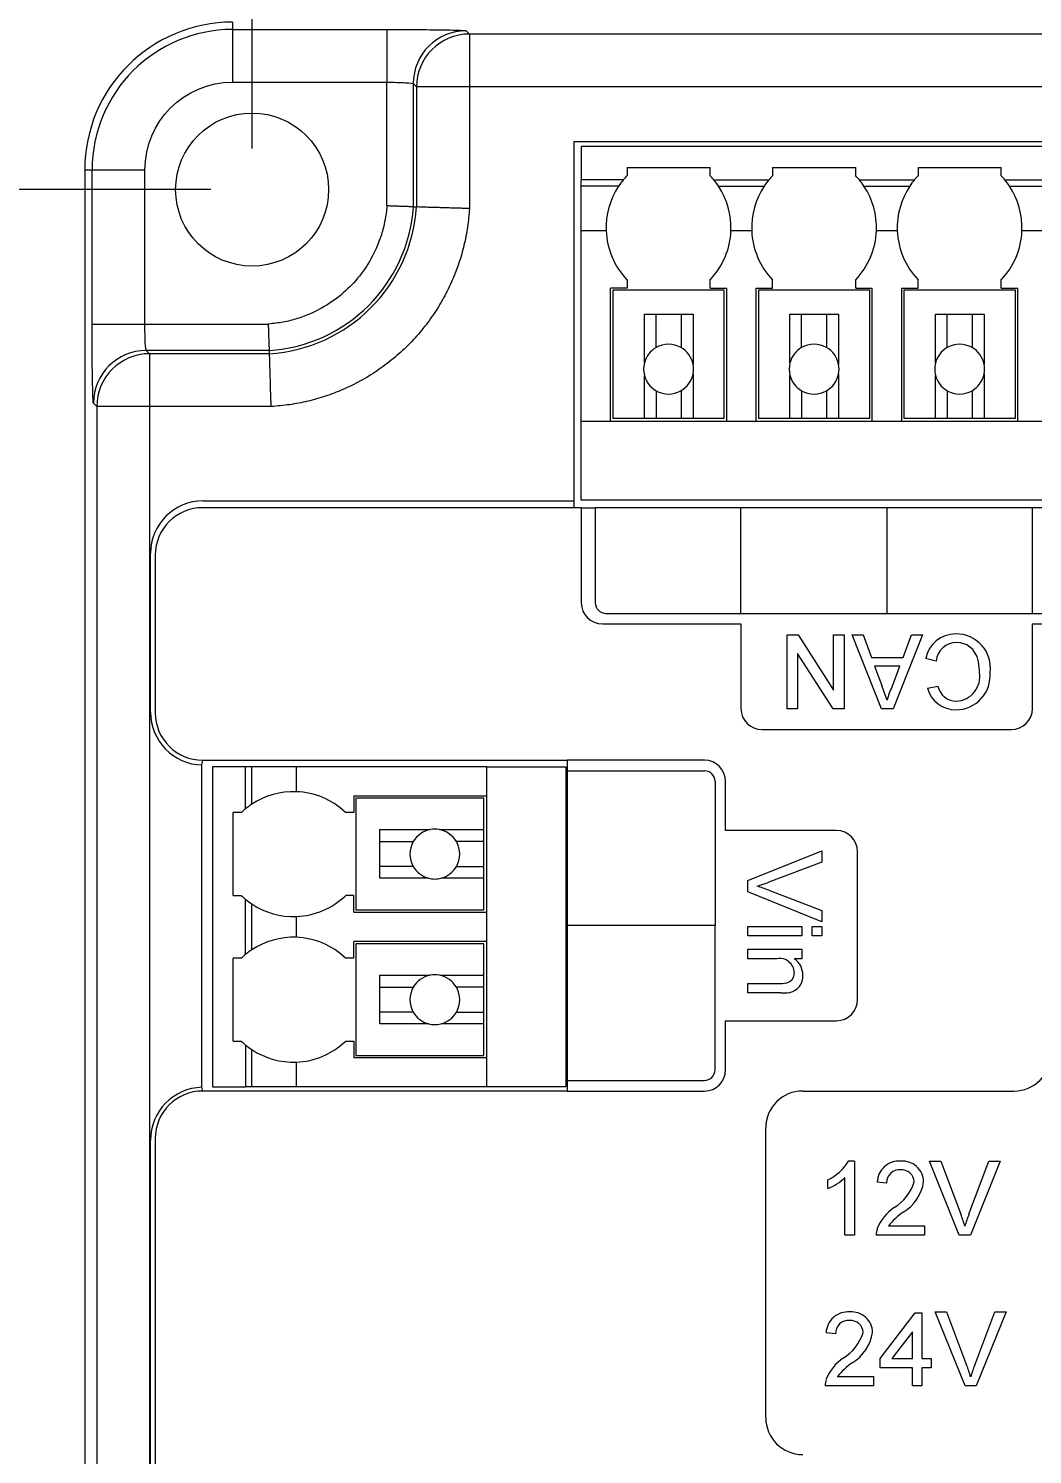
# Model space of a CAD drawing. Header units: inches. Extents: x 0.3 to 10.6, y 0.4 to 8.2.
# Drawn here: x 2.243 to 3.193, y 5.565 to 6.915 of the extents above; entities that cross this region are included whole.
import ezdxf

# ---------------------------------------------------------------- set-up
doc = ezdxf.new("R2010")
doc.units = ezdxf.units.IN
doc.header["$MEASUREMENT"] = 0
doc.layers.add('FORMAT', color=7, linetype='Continuous', lineweight=0)
doc.styles.add('SLDTEXTSTYLE0', font='TXT', dxfattribs={"width": 0.75})
doc.dimstyles.new('SLDDIMSTYLE1', dxfattribs={"dimtxt": 0.25, "dimasz": 0.236, "dimexe": 0, "dimexo": 0.0625, "dimgap": 0.0625, "dimtad": 1, "dimtoh": 1, "dimdec": 3, "dimzin": 12, "dimdsep": 46, "dimtxsty": 'SLDTEXTSTYLE0', "dimblk1": 'CLOSED', "dimblk2": 'CLOSED', "dimsah": 1, "dimcen": 0.09, "dimadec": 0, "dimazin": 0, "dimtfac": 1, "dimtofl": 0, "dimtmove": 0, "dimatfit": 3, "dimldrblk": 'CLOSED', "dimfxl": 0, "dimtolj": 1, "dimtzin": 12, "dimarcsym": 0})

# ---------------------------------------------------------------- blocks, each defined once
blk = doc.blocks.new('_Closed')
at = {"color": 0, "linetype": 'ByBlock', "lineweight": -2}
for p, q in [((-1, 0.166667), (0, 0)), ((-1, 0.166667), (-1, -0.166667)), ((0, 0), (-1, -0.166667)), ((0, 0), (-1, 0))]:
    blk.add_line(p, q, dxfattribs=at)
blk = doc.blocks.new('*D5')
at = {"layer": 'FORMAT'}
for p, q in [((2.4545, 6.8011), (2.4545, 7.8258)), ((4.8575, 6.8011), (4.8575, 7.8258)), ((4.8575, 7.7868), (2.4545, 7.7868))]:
    blk.add_line(p, q, dxfattribs=at)
for centre, start, end in [((3.5926, 7.9852), 153.4349, 206.5651), ((3.7552, 7.9852), 333.4349, 26.5651)]:
    blk.add_arc(centre, 0.4437, start, end, dxfattribs=at)
at = {"layer": 'FORMAT', "xscale": 0.236, "yscale": 0.236}
for p, rotation in [((2.4545, 7.7868, 1.1878), 180.0000000000004), ((4.8575, 7.7868, 1.1878), 360.0000000000004)]:
    blk.add_blockref('_Closed', p, dxfattribs=dict(at, rotation=rotation))
at = {"layer": 'FORMAT', "insert": (3.2583, 8.1061), "char_height": 0.25, "attachment_point": 1, "style": 'SLDTEXTSTYLE0'}
blk.add_mtext('2.403', dxfattribs=at)
blk = doc.blocks.new('*D6')
at = {"layer": 'FORMAT'}
for p, q in [((1.6661, 6.7621), (1.6661, 7.2341)), ((2.4155, 6.7621), (1.6271, 6.7621)), ((1.6661, 6.7621), (1.6661, 4.8391)), ((2.4155, 4.8391), (1.6271, 4.8391)), ((1.6661, 4.8391), (1.6661, 4.3671))]:
    blk.add_line(p, q, dxfattribs=at)
for centre, start, end in [((1.4677, 6.1231), 63.4349, 116.5651), ((1.4677, 5.9605), 243.4349, 296.5651)]:
    blk.add_arc(centre, 0.4437, start, end, dxfattribs=at)
at = {"layer": 'FORMAT', "xscale": 0.236, "yscale": 0.236}
for p, rotation in [((1.6661, 6.7621, 1.1878), 270.0000000000004), ((1.6661, 4.8391, 1.1878), 90.0000000000004)]:
    blk.add_blockref('_Closed', p, dxfattribs=dict(at, rotation=rotation))
at = {"layer": 'FORMAT', "insert": (1.3468, 5.6262), "char_height": 0.25, "attachment_point": 1, "rotation": 90, "style": 'SLDTEXTSTYLE0'}
blk.add_mtext('1.923', dxfattribs=at)

msp = doc.modelspace()

# ---------------------------------------------------------------- linework, layer by layer
at = {"color": 7, "linetype": 'Continuous', "lineweight": 15}
for p, q in [((2.436, 6.9206), (2.436, 6.9136)), ((2.436, 6.9136), (2.5821, 6.9136)), ((2.436, 6.9136), (2.436, 6.8637)), ((2.5821, 6.9136), (2.5821, 6.8637)), ((2.6571, 6.9124), (2.6602, 6.9093)), ((2.6602, 6.9093), (2.6602, 6.8593)), ((3.4097, 6.9093), (2.6602, 6.9093)), ((2.436, 6.8637), (2.5821, 6.8637)), ((2.5821, 6.7467), (2.5821, 6.8637)), ((2.6102, 6.8593), (2.6071, 6.8624)), ((2.6071, 6.8624), (2.6071, 6.7458)), ((2.6102, 6.8593), (2.6102, 6.7457)), ((2.6602, 6.8593), (2.6102, 6.8593)), ((2.6602, 6.8593), (2.6602, 6.7441)), ((3.3997, 6.8593), (2.6602, 6.8593)), ((2.7595, 6.4676), (2.7595, 6.8076)), ((2.7595, 6.8076), (3.3525, 6.8076)), ((3.3449, 6.8028), (2.7662, 6.8028)), ((2.7662, 6.8028), (2.7662, 6.7713)), ((2.303, 6.7806), (2.296, 6.7806)), ((2.296, 6.7806), (2.296, 4.8206)), ((2.303, 6.6349), (2.303, 6.7806)), ((2.353, 6.7806), (2.303, 6.7806)), ((2.353, 6.6349), (2.353, 6.7806)), ((2.8095, 6.7831), (2.8095, 6.7752)), ((2.8095, 6.7831), (2.8882, 6.7831)), ((2.8882, 6.7752), (2.8882, 6.7831)), ((2.9473, 6.7831), (3.026, 6.7831)), ((2.9473, 6.7831), (2.9473, 6.7752)), ((3.026, 6.7752), (3.026, 6.7831)), ((3.0851, 6.7831), (3.1638, 6.7831)), ((3.0851, 6.7831), (3.0851, 6.7752)), ((3.1638, 6.7752), (3.1638, 6.7831)), ((2.806, 6.7713), (2.7662, 6.7713)), ((2.7662, 6.7654), (2.7662, 6.7713)), ((2.8016, 6.7654), (2.7662, 6.7654)), ((2.7662, 6.7233), (2.7662, 6.7654)), ((2.8917, 6.7713), (2.9438, 6.7713)), ((2.896, 6.7654), (2.9394, 6.7654)), ((3.0295, 6.7713), (3.0816, 6.7713)), ((3.0338, 6.7654), (3.0772, 6.7654)), ((3.1673, 6.7713), (3.2194, 6.7713)), ((3.1716, 6.7654), (3.215, 6.7654)), ((2.6071, 6.7458), (2.6102, 6.7457)), ((2.7662, 6.7233), (2.7898, 6.7233)), ((2.7662, 6.5429), (2.7662, 6.7233)), ((2.9078, 6.7233), (2.9276, 6.7233)), ((3.0456, 6.7233), (3.0654, 6.7233)), ((3.1834, 6.7233), (3.2032, 6.7233)), ((2.8095, 6.6689), (2.7937, 6.6689)), ((2.7937, 6.5429), (2.7937, 6.6689)), ((2.7961, 6.667), (2.7961, 6.5457)), ((2.9016, 6.667), (2.7961, 6.667)), ((2.8095, 6.6768), (2.8095, 6.6689)), ((2.8882, 6.6689), (2.8882, 6.6768)), ((2.8882, 6.6689), (2.9039, 6.6689)), ((2.9016, 6.5457), (2.9016, 6.667)), ((2.9039, 6.5429), (2.9039, 6.6689)), ((2.9315, 6.6689), (2.9473, 6.6689)), ((2.9315, 6.6689), (2.9315, 6.5429)), ((2.9339, 6.667), (2.9339, 6.5457)), ((3.0394, 6.667), (2.9339, 6.667)), ((2.9473, 6.6689), (2.9473, 6.6768)), ((3.026, 6.6689), (3.026, 6.6768)), ((3.026, 6.6689), (3.0417, 6.6689)), ((3.0394, 6.5457), (3.0394, 6.667)), ((3.0417, 6.5429), (3.0417, 6.6689)), ((3.0693, 6.6689), (3.0851, 6.6689)), ((3.0693, 6.6689), (3.0693, 6.5429)), ((3.0717, 6.667), (3.0717, 6.5457)), ((3.1772, 6.667), (3.0717, 6.667)), ((3.0851, 6.6689), (3.0851, 6.6768)), ((3.1638, 6.6689), (3.1638, 6.6768)), ((3.1638, 6.6689), (3.1795, 6.6689)), ((3.1772, 6.5457), (3.1772, 6.667)), ((3.1795, 6.5429), (3.1795, 6.6689)), ((2.8259, 6.6441), (2.872, 6.6441)), ((2.8259, 6.598), (2.8259, 6.6441)), ((2.837, 6.6126), (2.837, 6.6441)), ((2.8606, 6.6441), (2.8606, 6.6126)), ((2.872, 6.6441), (2.872, 6.5967)), ((2.9637, 6.598), (2.9637, 6.6441)), ((2.9637, 6.6441), (3.0098, 6.6441)), ((2.9748, 6.6126), (2.9748, 6.6441)), ((2.9984, 6.6441), (2.9984, 6.6126)), ((3.0098, 6.6441), (3.0098, 6.5967)), ((3.1015, 6.6441), (3.1476, 6.6441)), ((3.1015, 6.598), (3.1015, 6.6441)), ((3.1126, 6.6126), (3.1126, 6.6441)), ((3.1362, 6.6441), (3.1362, 6.6126)), ((3.1476, 6.6441), (3.1476, 6.5967)), ((2.303, 6.6349), (2.353, 6.6349)), ((2.353, 6.6349), (2.4701, 6.6349)), ((2.3543, 6.6099), (2.3574, 6.6068)), ((2.4709, 6.6099), (2.3543, 6.6099)), ((2.3574, 6.6068), (2.3574, 6.5568)), ((2.471, 6.6068), (2.3574, 6.6068)), ((2.471, 6.6068), (2.4709, 6.6099)), ((2.8259, 6.5457), (2.8259, 6.5863)), ((2.872, 6.5876), (2.872, 6.5457)), ((2.9637, 6.5457), (2.9637, 6.5863)), ((3.0098, 6.5876), (3.0098, 6.5457)), ((3.1015, 6.5457), (3.1015, 6.5863)), ((3.1476, 6.5876), (3.1476, 6.5457)), ((2.837, 6.5717), (2.837, 6.5457)), ((2.8606, 6.5717), (2.8606, 6.5457)), ((2.9748, 6.5717), (2.9748, 6.5457)), ((2.9984, 6.5717), (2.9984, 6.5457)), ((3.1126, 6.5717), (3.1126, 6.5457)), ((3.1362, 6.5717), (3.1362, 6.5457)), ((2.3074, 6.5568), (2.3043, 6.5599)), ((2.3074, 6.5568), (2.3074, 5.0448)), ((2.3574, 6.5568), (2.3074, 6.5568)), ((2.3574, 6.5568), (2.3574, 5.0448)), ((2.4725, 6.5568), (2.3574, 6.5568)), ((2.7961, 6.5457), (2.8259, 6.5457)), ((2.8259, 6.5457), (2.837, 6.5457)), ((2.837, 6.5457), (2.8606, 6.5457)), ((2.8606, 6.5457), (2.872, 6.5457)), ((2.872, 6.5457), (2.9016, 6.5457)), ((2.9339, 6.5457), (2.9637, 6.5457)), ((2.9637, 6.5457), (2.9748, 6.5457)), ((2.9748, 6.5457), (2.9984, 6.5457)), ((2.9984, 6.5457), (3.0098, 6.5457)), ((3.0098, 6.5457), (3.0394, 6.5457)), ((3.0717, 6.5457), (3.1015, 6.5457)), ((3.1015, 6.5457), (3.1126, 6.5457)), ((3.1126, 6.5457), (3.1362, 6.5457)), ((3.1362, 6.5457), (3.1476, 6.5457)), ((3.1476, 6.5457), (3.1772, 6.5457)), ((2.7662, 6.5429), (2.7937, 6.5429)), ((2.7662, 6.4681), (2.7662, 6.5429)), ((2.7937, 6.5429), (2.9039, 6.5429)), ((2.9039, 6.5429), (2.9315, 6.5429)), ((2.9315, 6.5429), (3.0417, 6.5429)), ((3.0417, 6.5429), (3.0693, 6.5429)), ((3.0693, 6.5429), (3.1795, 6.5429)), ((3.1795, 6.5429), (3.2071, 6.5429)), ((2.4083, 6.4676), (2.7595, 6.4676)), ((2.7595, 6.4611), (2.7595, 6.4676)), ((3.3449, 6.4681), (2.7662, 6.4681)), ((2.7662, 6.4611), (2.4078, 6.4611)), ((2.7662, 6.4611), (2.7662, 6.3711)), ((2.7662, 6.4611), (2.7794, 6.4611)), ((2.9174, 6.4611), (2.7794, 6.4611)), ((2.7794, 6.4611), (2.7794, 6.3711)), ((2.9174, 6.3611), (2.9174, 6.4611)), ((3.0554, 6.4611), (2.9174, 6.4611)), ((3.0554, 6.4611), (3.0554, 6.3611)), ((3.1934, 6.4611), (3.0554, 6.4611)), ((3.1934, 6.3611), (3.1934, 6.4611)), ((3.3314, 6.4611), (3.1934, 6.4611)), ((2.3583, 6.2676), (2.3583, 6.4176)), ((2.3628, 6.4161), (2.3628, 6.2671)), ((2.7894, 6.3611), (2.9174, 6.3611)), ((2.9174, 6.3611), (3.0554, 6.3611)), ((3.0554, 6.3611), (3.1934, 6.3611)), ((3.1934, 6.3611), (3.3214, 6.3611)), ((2.7862, 6.3511), (2.9174, 6.3511)), ((2.9174, 6.3511), (2.9174, 6.2711)), ((3.1934, 6.3511), (3.3249, 6.3511)), ((3.1934, 6.2711), (3.1934, 6.3511)), ((2.9612, 6.2707), (2.9612, 6.3407)), ((2.9612, 6.3407), (2.9716, 6.3407)), ((2.9716, 6.3407), (3.0051, 6.2885)), ((3.0051, 6.3407), (3.015, 6.3407)), ((3.0051, 6.2885), (3.0051, 6.3407)), ((3.015, 6.3407), (3.015, 6.2707)), ((3.0503, 6.2707), (3.0225, 6.3407)), ((3.0225, 6.3407), (3.033, 6.3407)), ((3.033, 6.3407), (3.0409, 6.3192)), ((3.0892, 6.3407), (3.0614, 6.2707)), ((3.0708, 6.3192), (3.0787, 6.3407)), ((3.0787, 6.3407), (3.0892, 6.3407)), ((2.971, 6.323), (2.971, 6.2707)), ((3.0046, 6.2707), (2.971, 6.323)), ((3.0409, 6.3192), (3.0708, 6.3192)), ((3.1021, 6.316), (3.0922, 6.3183)), ((3.0439, 6.3111), (3.0507, 6.2927)), ((3.0678, 6.3111), (3.0439, 6.3111)), ((3.0606, 6.2917), (3.0678, 6.3111)), ((3.094, 6.2902), (3.1039, 6.2923)), ((2.971, 6.2707), (2.9612, 6.2707)), ((3.015, 6.2707), (3.0046, 6.2707)), ((3.0614, 6.2707), (3.0503, 6.2707)), ((2.9374, 6.2511), (3.1734, 6.2511)), ((2.407, 6.2177), (2.4078, 6.2221)), ((2.4078, 6.2221), (2.7528, 6.2221)), ((2.8828, 6.2221), (2.7528, 6.2221)), ((2.7528, 6.2221), (2.7528, 6.2121)), ((2.407, 5.9126), (2.407, 6.2177)), ((2.4169, 6.216), (2.4169, 5.9129)), ((2.4484, 6.216), (2.4169, 6.216)), ((2.4484, 6.1762), (2.4484, 6.216)), ((2.4543, 6.216), (2.4484, 6.216)), ((2.4543, 6.1805), (2.4543, 6.216)), ((2.4964, 6.216), (2.4543, 6.216)), ((2.4964, 6.1923), (2.4964, 6.216)), ((2.6768, 6.216), (2.4964, 6.216)), ((2.6768, 6.1884), (2.6768, 6.216)), ((2.6768, 6.216), (2.7516, 6.216)), ((2.7516, 6.216), (2.7516, 5.9129)), ((2.7528, 6.2121), (2.8828, 6.2121)), ((2.7528, 6.2121), (2.7528, 6.0656)), ((2.8928, 6.2021), (2.8928, 6.0656)), ((2.9028, 6.1556), (2.9028, 6.2021)), ((2.5508, 6.1884), (2.6768, 6.1884)), ((2.5508, 6.1884), (2.5508, 6.1727)), ((2.5527, 6.1861), (2.5527, 6.0806)), ((2.674, 6.1861), (2.5527, 6.1861)), ((2.674, 6.1566), (2.674, 6.1861)), ((2.6768, 6.0782), (2.6768, 6.1884)), ((2.4445, 6.1727), (2.4366, 6.1727)), ((2.4366, 6.094), (2.4366, 6.1727)), ((2.5508, 6.1727), (2.5429, 6.1727)), ((2.5756, 6.1566), (2.6232, 6.1566)), ((2.5756, 6.1105), (2.5756, 6.1566)), ((2.6318, 6.1566), (2.674, 6.1566)), ((2.674, 6.1451), (2.674, 6.1566)), ((3.0078, 6.1556), (2.9028, 6.1556)), ((2.5756, 6.1451), (2.6071, 6.1451)), ((2.674, 6.1451), (2.648, 6.1451)), ((2.674, 6.1215), (2.674, 6.1451)), ((2.9239, 6.1082), (2.9939, 6.1365)), ((2.9939, 6.1365), (2.9939, 6.1258)), ((3.0278, 5.9956), (3.0278, 6.1356)), ((2.6071, 6.1215), (2.5756, 6.1215)), ((2.648, 6.1215), (2.674, 6.1215)), ((2.674, 6.1105), (2.674, 6.1215)), ((2.9939, 6.1258), (2.9437, 6.1067)), ((2.6215, 6.1105), (2.5756, 6.1105)), ((2.674, 6.1105), (2.6336, 6.1105)), ((2.674, 6.0806), (2.674, 6.1105)), ((2.9239, 6.0975), (2.9239, 6.1082)), ((2.4366, 6.094), (2.4445, 6.094)), ((2.4484, 6.0384), (2.4484, 6.0905)), ((2.4543, 6.0427), (2.4543, 6.0861)), ((2.5508, 6.094), (2.5429, 6.094)), ((2.5508, 6.0782), (2.5508, 6.094)), ((2.9939, 6.0693), (2.9239, 6.0975)), ((2.9437, 6.0991), (2.9939, 6.08)), ((2.4964, 6.0545), (2.4964, 6.0743)), ((2.5508, 6.0782), (2.6768, 6.0782)), ((2.5527, 6.0806), (2.674, 6.0806)), ((2.6768, 6.0507), (2.6768, 6.0782)), ((2.9939, 6.08), (2.9939, 6.0693)), ((2.8928, 6.0656), (2.7528, 6.0656)), ((2.7528, 6.0656), (2.7528, 5.9191)), ((2.8928, 5.9291), (2.8928, 6.0656)), ((2.9239, 6.0558), (2.9239, 6.0648)), ((2.9239, 6.0648), (2.9751, 6.0648)), ((2.9751, 6.0648), (2.9751, 6.0558)), ((2.9849, 6.0648), (2.9939, 6.0648)), ((2.9849, 6.0558), (2.9849, 6.0648)), ((2.9939, 6.0648), (2.9939, 6.0558)), ((2.6768, 6.0507), (2.5508, 6.0507)), ((2.5508, 6.0349), (2.5508, 6.0507)), ((2.5527, 6.0483), (2.5527, 5.9428)), ((2.674, 6.0483), (2.5527, 6.0483)), ((2.674, 6.0187), (2.674, 6.0483)), ((2.6768, 5.9404), (2.6768, 6.0507)), ((2.9751, 6.0558), (2.9239, 6.0558)), ((2.9939, 6.0558), (2.9849, 6.0558)), ((2.4445, 6.0349), (2.4366, 6.0349)), ((2.4366, 5.9562), (2.4366, 6.0349)), ((2.5508, 6.0349), (2.5429, 6.0349)), ((2.9239, 6.0342), (2.9239, 6.0432)), ((2.9239, 6.0432), (2.9751, 6.0432)), ((2.9513, 6.0342), (2.9239, 6.0342)), ((2.9751, 6.0342), (2.9679, 6.0342)), ((2.9751, 6.0432), (2.9751, 6.0342)), ((2.5756, 6.0187), (2.623, 6.0187)), ((2.5756, 5.9726), (2.5756, 6.0187)), ((2.6321, 6.0187), (2.674, 6.0187)), ((2.674, 6.0073), (2.674, 6.0187)), ((2.5756, 6.0073), (2.6071, 6.0073)), ((2.674, 6.0073), (2.648, 6.0073)), ((2.674, 5.9837), (2.674, 6.0073)), ((2.9239, 6.0109), (2.9545, 6.0109)), ((2.9239, 6.0019), (2.9239, 6.0109)), ((2.9552, 6.0019), (2.9239, 6.0019)), ((2.6071, 5.9837), (2.5756, 5.9837)), ((2.648, 5.9837), (2.674, 5.9837)), ((2.674, 5.9726), (2.674, 5.9837)), ((2.6217, 5.9726), (2.5756, 5.9726)), ((2.674, 5.9726), (2.6334, 5.9726)), ((2.674, 5.9428), (2.674, 5.9726)), ((2.9028, 5.9756), (3.0078, 5.9756)), ((2.9028, 5.9291), (2.9028, 5.9756)), ((2.4366, 5.9562), (2.4445, 5.9562)), ((2.4484, 5.9527), (2.4484, 5.9129)), ((2.5429, 5.9562), (2.5508, 5.9562)), ((2.5508, 5.9562), (2.5508, 5.9404)), ((2.4543, 5.9129), (2.4543, 5.9483)), ((2.6768, 5.9404), (2.5508, 5.9404)), ((2.5527, 5.9428), (2.674, 5.9428)), ((2.6768, 5.9129), (2.6768, 5.9404)), ((2.4964, 5.9129), (2.4964, 5.9365)), ((2.4078, 5.9091), (2.407, 5.9126)), ((2.4169, 5.9129), (2.4484, 5.9129)), ((2.4543, 5.9129), (2.4484, 5.9129)), ((2.4964, 5.9129), (2.4543, 5.9129)), ((2.6768, 5.9129), (2.4964, 5.9129)), ((2.7516, 5.9129), (2.6768, 5.9129)), ((2.7528, 5.9191), (2.8828, 5.9191)), ((2.7528, 5.9191), (2.7528, 5.9091)), ((2.7528, 5.9091), (2.4078, 5.9091)), ((2.7528, 5.9091), (2.8828, 5.9091)), ((2.9758, 5.9091), (3.1758, 5.9091)), ((2.9408, 5.6001), (2.9408, 5.8741)), ((2.3583, 5.1836), (2.3583, 5.8626)), ((2.3628, 5.8641), (2.3628, 5.1851)), ((3.0248, 5.8426), (3.019, 5.8426)), ((3.0248, 5.8426), (3.0248, 5.7726)), ((3.124, 5.7726), (3.0958, 5.8426)), ((3.0958, 5.8426), (3.1065, 5.8426)), ((3.1065, 5.8426), (3.1255, 5.7925)), ((3.1331, 5.7925), (3.1522, 5.8426)), ((3.1629, 5.8426), (3.1347, 5.7726)), ((3.1522, 5.8426), (3.1629, 5.8426)), ((2.9997, 5.8169), (2.9997, 5.8251)), ((3.0158, 5.7726), (3.0158, 5.8272)), ((3.0553, 5.822), (3.0463, 5.8229)), ((3.057, 5.7816), (3.0912, 5.7816)), ((3.0912, 5.7816), (3.0912, 5.7726)), ((3.0248, 5.7726), (3.0158, 5.7726)), ((3.0912, 5.7726), (3.0454, 5.7726)), ((3.1347, 5.7726), (3.124, 5.7726)), ((3.0492, 5.656), (3.0824, 5.6991)), ((3.0824, 5.6991), (3.0886, 5.6991)), ((3.0886, 5.6991), (3.0886, 5.656)), ((3.1013, 5.7), (3.112, 5.7)), ((3.1295, 5.63), (3.1013, 5.7)), ((3.112, 5.7), (3.131, 5.6498)), ((3.1387, 5.6498), (3.1577, 5.7)), ((3.1684, 5.7), (3.1402, 5.63)), ((3.1577, 5.7), (3.1684, 5.7)), ((3.0797, 5.6813), (3.0602, 5.656)), ((3.0797, 5.656), (3.0797, 5.6813)), ((3.007, 5.6794), (2.998, 5.6803)), ((3.0492, 5.6471), (3.0492, 5.656)), ((3.0602, 5.656), (3.0797, 5.656)), ((3.0886, 5.656), (3.0976, 5.656)), ((3.0976, 5.656), (3.0976, 5.6471)), ((3.0797, 5.6471), (3.0492, 5.6471)), ((3.0797, 5.63), (3.0797, 5.6471)), ((3.0976, 5.6471), (3.0886, 5.6471)), ((3.0886, 5.6471), (3.0886, 5.63)), ((3.0429, 5.63), (2.9971, 5.63)), ((3.0086, 5.639), (3.0429, 5.639)), ((3.0429, 5.639), (3.0429, 5.63)), ((3.0886, 5.63), (3.0797, 5.63)), ((3.1402, 5.63), (3.1295, 5.63))]:
    msp.add_line(p, q, dxfattribs=at)
at = {"color": 7, "linetype": 'Continuous', "lineweight": 15, "flags": 128}
for points in [[(3.1433, 6.3052), (3.1433, 6.3072), (3.1424, 6.3151), (3.1409, 6.3203), (3.137, 6.327), (3.1312, 6.3314), (3.1251, 6.3333), (3.1217, 6.3336)], [(2.9545, 6.0109), (2.9565, 6.0109), (2.9609, 6.0115), (2.9636, 6.0126), (2.9658, 6.0145), (2.9674, 6.0175), (2.9679, 6.0212)]]:
    msp.add_lwpolyline(points, dxfattribs=at)
at = {"color": 7, "linetype": 'Continuous', "lineweight": 15}
msp.add_circle((2.4545, 6.7621), 0.0724, dxfattribs=at)
for centre, radius, start, end in [((2.436, 6.7806), 0.14, 90, 180), ((2.436, 6.7806), 0.133, 90, 180), ((2.6571, 6.8624), 0.05, 90.0204, 179.9796), ((2.6602, 6.8593), 0.05, 90.0204, 179.9796), ((2.8611, 6.726), 0.0714, 136.3972, 140.6184), ((2.8365, 6.726), 0.0714, 39.3816, 43.6028), ((2.9989, 6.726), 0.0714, 136.3972, 140.6184), ((2.9743, 6.726), 0.0714, 39.3816, 43.6028), ((3.1367, 6.726), 0.0714, 136.3972, 140.6184), ((3.1121, 6.726), 0.0714, 39.3816, 43.6028), ((2.8611, 6.726), 0.0714, 146.5007, 182.1737), ((2.8611, 6.726), 0.0714, 140.6184, 146.5007), ((2.8365, 6.726), 0.0714, 33.4993, 39.3816), ((2.8365, 6.726), 0.0714, 357.8262, 33.4994), ((2.9989, 6.726), 0.0714, 146.5007, 182.1737), ((2.9989, 6.726), 0.0714, 140.6184, 146.5007), ((2.9743, 6.726), 0.0714, 33.4993, 39.3816), ((2.9743, 6.726), 0.0714, 357.8262, 33.4994), ((3.1367, 6.726), 0.0714, 146.5007, 182.1737), ((3.1367, 6.726), 0.0714, 140.6184, 146.5007), ((3.1121, 6.726), 0.0714, 33.4993, 39.3816), ((3.1121, 6.726), 0.0714, 357.8262, 33.4994), ((2.4614, 6.7556), 0.1461, 273.7443, 356.1263), ((2.4614, 6.7556), 0.1491, 273.7054, 356.1665), ((2.8611, 6.726), 0.0714, 182.1736, 223.6028), ((2.8365, 6.726), 0.0714, 316.3972, 357.8264), ((2.9989, 6.726), 0.0714, 182.1736, 223.6028), ((2.9743, 6.726), 0.0714, 316.3972, 357.8264), ((3.1367, 6.726), 0.0714, 182.1736, 223.6028), ((3.1121, 6.726), 0.0714, 316.3972, 357.8264), ((2.8488, 6.5922), 0.0236, 120.1457, 165.6655), ((2.8488, 6.5922), 0.0236, 60.1454, 120.1457), ((2.8488, 6.5922), 0.0236, 11.1473, 60.1454), ((2.9866, 6.5922), 0.0236, 120.1457, 165.6655), ((2.9866, 6.5922), 0.0236, 60.1454, 120.1457), ((2.9866, 6.5922), 0.0236, 11.1473, 60.1454), ((3.1244, 6.5922), 0.0236, 120.1457, 165.6655), ((3.1244, 6.5922), 0.0236, 60.1454, 120.1457), ((3.1244, 6.5922), 0.0236, 11.1473, 60.1454), ((2.3543, 6.5599), 0.05, 90.0204, 179.9796), ((2.3574, 6.5568), 0.05, 90.0204, 179.9796), ((2.8488, 6.5922), 0.0236, 165.6655, 194.3345), ((2.8488, 6.5922), 0.0236, 194.3345, 239.8543), ((2.8488, 6.5922), 0.0236, 299.8546, 348.8527), ((2.8488, 6.5922), 0.0236, 348.8527, 11.1473), ((2.9866, 6.5922), 0.0236, 165.6655, 194.3345), ((2.9866, 6.5922), 0.0236, 194.3345, 239.8543), ((2.9866, 6.5922), 0.0236, 299.8546, 348.8527), ((2.9866, 6.5922), 0.0236, 348.8527, 11.1473), ((3.1244, 6.5922), 0.0236, 165.6655, 194.3345), ((3.1244, 6.5922), 0.0236, 194.3345, 239.8543), ((3.1244, 6.5922), 0.0236, 299.8546, 348.8527), ((3.1244, 6.5922), 0.0236, 348.8527, 11.1473), ((2.8488, 6.5922), 0.0236, 239.8543, 299.8546), ((2.9866, 6.5922), 0.0236, 239.8543, 299.8546), ((3.1244, 6.5922), 0.0236, 239.8543, 299.8546), ((2.4083, 6.4176), 0.05, 90, 180), ((2.4078, 6.4161), 0.045, 90, 180), ((2.7862, 6.3711), 0.02, 180, 270), ((2.7894, 6.3711), 0.01, 180, 270), ((3.1206, 6.3127), 0.0289, 89.6047, 168.7902), ((3.1217, 6.3137), 0.0198, 90.1599, 173.3607), ((3.1213, 6.3094), 0.0322, 352.4458, 90.9581), ((3.1209, 6.3022), 0.0324, 270.0468, 5.2478), ((3.1201, 6.3014), 0.0235, 273.1972, 9.2392), ((-2.3401, 4.2904), 5.7507, 20.22856, 20.37633), ((3.1073, 6.2671), 0.0528, 152.1996, 167.2067), ((3.1204, 6.2972), 0.0273, 194.7953, 271.1605), ((3.1215, 6.2959), 0.018, 191.6429, 269.7783), ((2.4083, 6.2676), 0.05, 180, 268.6035), ((2.4078, 6.2671), 0.045, 180, 270), ((2.9374, 6.2711), 0.02, 180, 270), ((3.1734, 6.2711), 0.02, 270, 0), ((2.8828, 6.2021), 0.02, 0, 90), ((2.8828, 6.2021), 0.01, 0, 90), ((2.4937, 6.121), 0.0714, 123.4993, 129.3816), ((2.4937, 6.121), 0.0714, 87.8264, 123.4993), ((2.4937, 6.121), 0.0714, 46.3972, 87.8264), ((2.4937, 6.121), 0.0714, 129.3816, 133.6028), ((2.6275, 6.1333), 0.0236, 100.4753, 150), ((2.6275, 6.1333), 0.0236, 79.5247, 100.4753), ((2.6275, 6.1333), 0.0236, 30, 79.5247), ((3.0078, 6.1356), 0.02, 0, 90), ((2.6275, 6.1333), 0.0236, 150, 210), ((2.6275, 6.1333), 0.0236, 330, 30), ((2.6275, 6.1333), 0.0236, 210, 255.1649), ((2.6275, 6.1333), 0.0236, 284.8351, 330), ((2.6275, 6.1333), 0.0236, 255.1649, 284.8351), ((2.8881, 6.2518), 0.1554, 286.5741, 290.9768), ((2.8899, 5.9576), 0.1514, 69.1593, 73.6725), ((2.4937, 6.1456), 0.0714, 226.3972, 230.6184), ((2.4937, 6.1456), 0.0714, 230.6184, 236.5007), ((2.4937, 6.1456), 0.0714, 236.5007, 272.1736), ((2.4937, 6.1456), 0.0714, 272.1735, 313.6028), ((2.4937, 5.9832), 0.0714, 87.8264, 123.4993), ((2.4937, 5.9832), 0.0714, 46.3972, 87.8264), ((2.4937, 5.9832), 0.0714, 129.3816, 133.6028), ((2.4937, 5.9832), 0.0714, 123.4993, 129.3816), ((2.9541, 6.0207), 0.0138, 1.9455, 101.3893), ((2.958, 6.0193), 0.0179, 358.0264, 56.5386), ((2.6275, 5.9955), 0.0236, 101.1473, 150.1454), ((2.6275, 5.9955), 0.0236, 78.8527, 101.1473), ((2.6275, 5.9955), 0.0236, 29.8546, 78.8527), ((2.9607, 6.0174), 0.0153, 280.8377, 4.6676), ((2.6275, 5.9955), 0.0236, 150.1454, 210.1457), ((2.6275, 5.9955), 0.0236, 329.8543, 29.8546), ((2.9565, 6.0552), 0.0533, 268.6384, 277.6788), ((3.0078, 5.9956), 0.02, 270, 0), ((2.6275, 5.9955), 0.0236, 210.1457, 255.6655), ((2.6275, 5.9955), 0.0236, 284.3345, 329.8543), ((2.6275, 5.9955), 0.0236, 255.6655, 284.3345), ((2.4937, 6.0078), 0.0714, 226.3972, 230.6184), ((2.4937, 6.0078), 0.0714, 230.6184, 236.5007), ((2.4937, 6.0078), 0.0714, 272.1736, 313.6028), ((2.4937, 6.0078), 0.0714, 236.5007, 272.1736), ((3.1758, 5.9441), 0.035, 270, 0), ((2.8828, 5.9291), 0.01, 270, 0), ((2.8828, 5.9291), 0.02, 270, 0), ((2.4083, 5.8626), 0.05, 91.3965, 180), ((2.4078, 5.8641), 0.045, 90, 180), ((2.9758, 5.8741), 0.035, 90, 180), ((2.9816, 5.8646), 0.0434, 294.6303, 329.6188), ((3.0671, 5.822), 0.0208, 85.3036, 177.3919), ((3.0675, 5.8224), 0.0122, 85.0777, 181.8126), ((3.0695, 5.8227), 0.0119, 2.4165, 94.379), ((3.0705, 5.8229), 0.0198, 1.2336, 94.9736), ((2.9803, 5.865), 0.0519, 291.9338, 313.2143), ((3.0395, 5.836), 0.0438, 301.7599, 342.9885), ((3.0511, 5.8289), 0.0396, 299.9725, 351.8889), ((3.086, 5.7633), 0.0426, 123.4901, 158.5742), ((3.129, 5.7183), 0.0959, 127.3058, 138.695), ((2.9928, 5.7411), 0.1423, 16.3722, 21.1788), ((3.2704, 5.74), 0.1469, 159.0899, 163.7419), ((3.063, 5.7732), 0.0176, 161.0905, 181.7471), ((3.0187, 5.6793), 0.0208, 85.3036, 177.3919), ((3.0222, 5.6803), 0.0198, 1.2336, 94.9736), ((3.0192, 5.6798), 0.0122, 85.0777, 181.8126), ((3.0212, 5.6801), 0.0119, 2.4165, 94.379), ((2.9911, 5.6934), 0.0438, 301.7599, 342.9885), ((3.0028, 5.6863), 0.0396, 299.9725, 351.8889), ((3.0377, 5.6207), 0.0426, 123.4901, 158.5742), ((3.0807, 5.5757), 0.0959, 127.3058, 138.695), ((2.9983, 5.5984), 0.1423, 16.3722, 21.1788), ((3.2759, 5.5974), 0.1469, 159.0899, 163.7419), ((3.0147, 5.6305), 0.0176, 161.0905, 181.7471), ((2.9758, 5.6001), 0.035, 180, 270)]:
    msp.add_arc(centre, radius, start, end, dxfattribs=at)
for points, knots in [([(2.5821, 6.9136), (2.584, 6.9136), (2.5877, 6.9136), (2.5933, 6.9136), (2.5988, 6.9136), (2.6042, 6.9136), (2.6125, 6.9135), (2.6232, 6.9134), (2.635, 6.9133), (2.6448, 6.9131), (2.651, 6.9129), (2.6546, 6.9127), (2.6566, 6.9125), (2.6569, 6.9124), (2.6571, 6.9124)], [0, 0, 0, 0, 0.048375, 0.096333, 0.144142, 0.192072, 0.240393, 0.370115, 0.500023, 0.629753, 0.759669, 0.839867, 0.919559, 1, 1, 1, 1]), ([(2.5821, 6.8637), (2.5886, 6.8637), (2.595, 6.8635), (2.6042, 6.863), (2.607, 6.8627), (2.6071, 6.8624)], [0, 0, 0, 0, 0.5, 0.5, 1, 1, 1, 1]), ([(2.5821, 6.7467), (2.5819, 6.7443), (2.5815, 6.7397), (2.5803, 6.7328), (2.5789, 6.7261), (2.577, 6.7194), (2.5747, 6.7128), (2.5701, 6.7017), (2.5617, 6.6866), (2.5474, 6.6695), (2.5302, 6.6552), (2.513, 6.6457), (2.4974, 6.6398), (2.4839, 6.6363), (2.4747, 6.6354), (2.4701, 6.6349)], [0, 0, 0, 0, 0.040572, 0.080869, 0.121026, 0.161176, 0.201454, 0.241992, 0.370959, 0.500049, 0.629016, 0.758105, 0.838834, 0.919107, 1, 1, 1, 1]), ([(2.6602, 6.7441), (2.66, 6.7412), (2.6596, 6.7353), (2.6585, 6.7266), (2.657, 6.718), (2.6552, 6.7095), (2.653, 6.7011), (2.6504, 6.6927), (2.6474, 6.6845), (2.6429, 6.6733), (2.6361, 6.6595), (2.6263, 6.6436), (2.615, 6.6285), (2.6023, 6.6145), (2.5882, 6.6018), (2.5731, 6.5905), (2.5572, 6.5807), (2.5408, 6.5727), (2.524, 6.5663), (2.5072, 6.5616), (2.49, 6.5582), (2.4784, 6.5573), (2.4725, 6.5568)], [0, 0, 0, 0, 0.030399, 0.060619, 0.09072, 0.120759, 0.150796, 0.18089, 0.211099, 0.241483, 0.305506, 0.3696, 0.434779, 0.500028, 0.565208, 0.630457, 0.69448, 0.758574, 0.819126, 0.879233, 0.939367, 1, 1, 1, 1]), ([(2.6071, 6.7458), (2.607, 6.7458), (2.6069, 6.7458), (2.6062, 6.7458), (2.6051, 6.7459), (2.6034, 6.7459), (2.6011, 6.746), (2.5983, 6.7461), (2.5949, 6.7462), (2.591, 6.7463), (2.5867, 6.7465), (2.5837, 6.7466), (2.5821, 6.7467)], [0, 0, 0, 0, 0.080546, 0.165413, 0.254603, 0.348117, 0.445954, 0.548116, 0.654602, 0.765411, 0.880544, 1, 1, 1, 1]), ([(2.6602, 6.7441), (2.6587, 6.7442), (2.6559, 6.7443), (2.6516, 6.7444), (2.6474, 6.7445), (2.6432, 6.7446), (2.6392, 6.7448), (2.6354, 6.7449), (2.6317, 6.745), (2.6283, 6.7451), (2.6242, 6.7452), (2.6199, 6.7453), (2.6157, 6.7455), (2.6127, 6.7456), (2.6107, 6.7457), (2.6103, 6.7457), (2.6102, 6.7457)], [0, 0, 0, 0, 0.055606, 0.111212, 0.166817, 0.222421, 0.278025, 0.333628, 0.389231, 0.444833, 0.500435, 0.599767, 0.699387, 0.799297, 0.899501, 1, 1, 1, 1]), ([(2.3043, 6.5599), (2.3043, 6.56), (2.3042, 6.5601), (2.3041, 6.5609), (2.304, 6.562), (2.3039, 6.5635), (2.3038, 6.5666), (2.3036, 6.5722), (2.3034, 6.582), (2.3032, 6.5938), (2.3031, 6.6056), (2.3031, 6.6164), (2.303, 6.6256), (2.303, 6.6318), (2.303, 6.6349)], [0, 0, 0, 0, 0.048383, 0.096348, 0.144163, 0.192099, 0.240426, 0.370159, 0.500072, 0.629798, 0.759703, 0.83989, 0.919571, 1, 1, 1, 1]), ([(2.3543, 6.6099), (2.354, 6.61), (2.3536, 6.6128), (2.3532, 6.622), (2.353, 6.6284), (2.353, 6.6349)], [0, 0, 0, 0, 0.5, 0.5, 1, 1, 1, 1]), ([(2.4709, 6.6099), (2.4709, 6.61), (2.4709, 6.6101), (2.4709, 6.6108), (2.4709, 6.6119), (2.4708, 6.6135), (2.4707, 6.6155), (2.4707, 6.6179), (2.4706, 6.6207), (2.4704, 6.6239), (2.4703, 6.6273), (2.4702, 6.6311), (2.4701, 6.6336), (2.4701, 6.6349)], [0, 0, 0, 0, 0.082346, 0.166403, 0.25217, 0.33965, 0.428843, 0.51975, 0.612372, 0.706708, 0.802758, 0.900522, 1, 1, 1, 1]), ([(2.4725, 6.5568), (2.4725, 6.5584), (2.4724, 6.5614), (2.4723, 6.5658), (2.4721, 6.5699), (2.472, 6.5736), (2.4719, 6.5769), (2.4719, 6.58), (2.4718, 6.5827), (2.4717, 6.5851), (2.4716, 6.5872), (2.4716, 6.589), (2.4715, 6.5905), (2.4714, 6.5935), (2.4713, 6.5974), (2.4712, 6.6016), (2.4711, 6.6045), (2.471, 6.6064), (2.471, 6.6067), (2.471, 6.6068)], [0, 0, 0, 0, 0.060295, 0.117212, 0.170749, 0.220906, 0.267684, 0.311081, 0.351097, 0.387733, 0.420988, 0.450861, 0.477353, 0.500463, 0.606869, 0.710025, 0.809931, 0.906589, 1, 1, 1, 1])]:
    msp.add_open_spline(points, degree=3, knots=knots, dxfattribs=at)
msp.add_open_spline([(2.353, 6.7806), (2.353, 6.8265), (2.3902, 6.8637), (2.436, 6.8637)], degree=3, dxfattribs=at)

# ---------------------------------------------------------------- dimensions: what is measured, and where the dimension line sits
at = {"layer": 'FORMAT'}
dim = msp.add_linear_dim(base=(2.4545, 7.7868), p1=(4.8575, 6.7621), p2=(2.4545, 6.7621), text='(<>)', dimstyle='SLDDIMSTYLE1', dxfattribs=at)
dim.commit()
dim.dimension.update_dxf_attribs({"geometry": '*D5', "text_midpoint": (3.6739, 7.7868), "dimtype": 160})
dim = msp.add_linear_dim(base=(1.6661, 4.8391), p1=(2.4545, 6.7621), p2=(2.4545, 4.8391), angle=90, text='(<>)', dimstyle='SLDDIMSTYLE1', dxfattribs=at)
dim.commit()
dim.dimension.update_dxf_attribs({"geometry": '*D6', "text_midpoint": (1.6661, 6.0418), "dimtype": 160})

doc.saveas('drawing.dxf')
